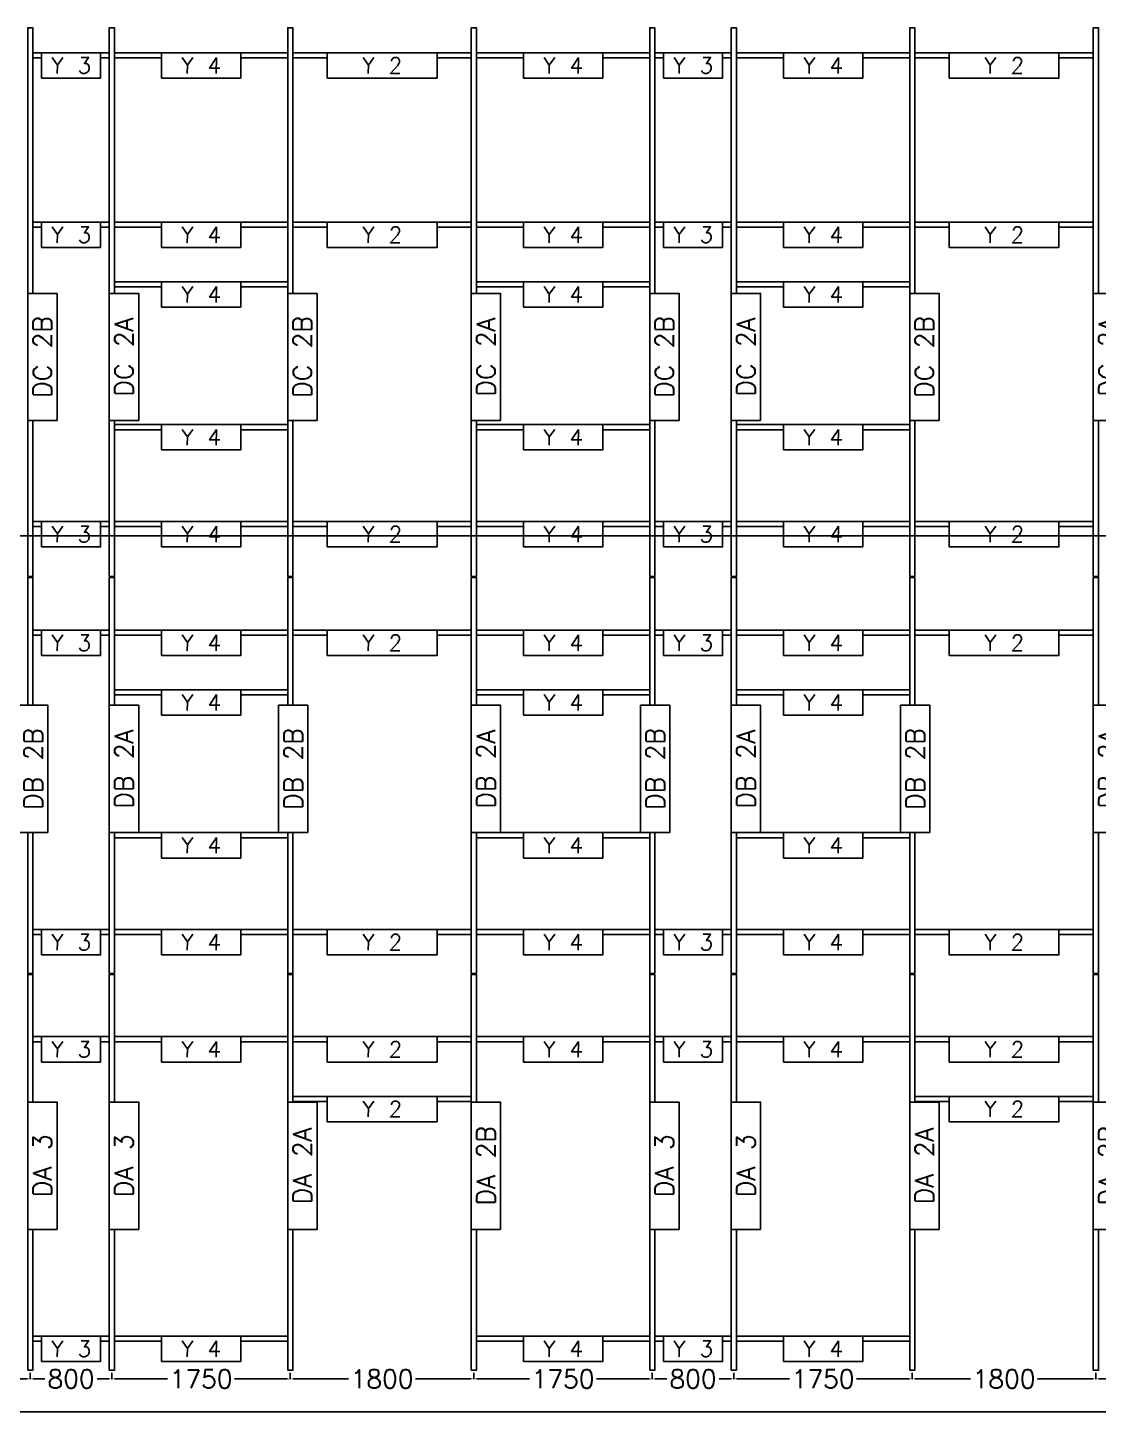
# Model space of a CAD drawing. Header units: millimetres. Extents: x -33420 to 34864, y -1491 to 37154.
# Drawn here: x 5181 to 15680, y 5945 to 19546 of the extents above; entities that cross this region are included whole.
import ezdxf

# ---------------------------------------------------------------- set-up
doc = ezdxf.new("R2010")
doc.units = ezdxf.units.MM
doc.layers.add('- ÖLÇÜ', color=7, linetype='Continuous', lineweight=9)
for name, color, linetype in [('--- KODLAMA', 7, 'Continuous'), ('--- PROF. DÜŞEY', 7, 'Continuous'), ('--- PROF. YATAY', 7, 'Continuous')]:
    doc.layers.add(name, color=color, linetype=linetype)
doc.styles.add('RomanS', font='romans.shx')
doc.styles.add('STL', font='txt.shx', dxfattribs={"oblique": 1})
doc.dimstyles.new('KOMP-ÖLÇÜ', dxfattribs={"dimtxt": 50, "dimasz": 30, "dimexe": 0.18, "dimexo": 25, "dimgap": 25, "dimtad": 0, "dimdec": 0, "dimzin": 0, "dimdsep": 46, "dimtxsty": 'RomanS', "dimcen": 0.09, "dimclrt": 256, "dimadec": 0, "dimazin": 0, "dimtfac": 1, "dimtdec": 0, "dimtofl": 0, "dimtmove": 0, "dimatfit": 3, "dimfxl": 1, "dimtolj": 1, "dimtzin": 0, "dimarcsym": 0})

# ---------------------------------------------------------------- blocks, each defined once
blk = doc.blocks.new('*D39')
at = {"layer": '- ÖLÇÜ', "color": 0, "linetype": 'Continuous', "lineweight": -2, "transparency": 16777216}
for p, q in [((3456, 6361), (3456, 6300)), ((3486, 6301), (4002, 6301)), ((5176, 6301), (4660, 6301)), ((5206, 6361), (5206, 6300))]:
    blk.add_line(p, q, dxfattribs=at)
at = {"layer": '- ÖLÇÜ', "color": 0, "linetype": 'Continuous', "transparency": 16777216}
for points in [[(3486, 6306), (3486, 6296), (3456, 6301)], [(5176, 6306), (5176, 6296), (5206, 6301)]]:
    blk.add_solid(points, dxfattribs=at)
at = {"layer": 'Defpoints', "color": 0, "linetype": 'Continuous', "transparency": 16777216}
for p in [(3456, 6386), (5206, 6386), (5206, 6301)]:
    blk.add_point(p, dxfattribs=at)
at = {"layer": '- ÖLÇÜ', "linetype": 'Continuous', "transparency": 16777216, "insert": (4331, 6301), "char_height": 180, "attachment_point": 5, "style": 'RomanS'}
blk.add_mtext('\\A1;1750', dxfattribs=at)
blk = doc.blocks.new('*D40')
at = {"layer": '- ÖLÇÜ', "color": 0, "linetype": 'Continuous', "lineweight": -2, "transparency": 16777216}
for p, q in [((5206, 6361), (5206, 6300)), ((5236, 6301), (5350, 6301)), ((5976, 6301), (5862, 6301)), ((6006, 6361), (6006, 6300))]:
    blk.add_line(p, q, dxfattribs=at)
at = {"layer": '- ÖLÇÜ', "color": 0, "linetype": 'Continuous', "transparency": 16777216}
for points in [[(5236, 6306), (5236, 6296), (5206, 6301)], [(5976, 6306), (5976, 6296), (6006, 6301)]]:
    blk.add_solid(points, dxfattribs=at)
at = {"layer": 'Defpoints', "color": 0, "linetype": 'Continuous', "transparency": 16777216}
for p in [(5206, 6386), (6006, 6386), (6006, 6301)]:
    blk.add_point(p, dxfattribs=at)
at = {"layer": '- ÖLÇÜ', "linetype": 'Continuous', "transparency": 16777216, "insert": (5606, 6301), "char_height": 180, "attachment_point": 5, "style": 'RomanS'}
blk.add_mtext('\\A1;800', dxfattribs=at)
blk = doc.blocks.new('*D41')
at = {"layer": '- ÖLÇÜ', "color": 0, "linetype": 'Continuous', "lineweight": -2, "transparency": 16777216}
for p, q in [((6006, 6361), (6006, 6300)), ((6036, 6301), (6552, 6301)), ((7726, 6301), (7210, 6301)), ((7756, 6361), (7756, 6300))]:
    blk.add_line(p, q, dxfattribs=at)
at = {"layer": '- ÖLÇÜ', "color": 0, "linetype": 'Continuous', "transparency": 16777216}
for points in [[(6036, 6306), (6036, 6296), (6006, 6301)], [(7726, 6306), (7726, 6296), (7756, 6301)]]:
    blk.add_solid(points, dxfattribs=at)
at = {"layer": 'Defpoints', "color": 0, "linetype": 'Continuous', "transparency": 16777216}
for p in [(6006, 6386), (7756, 6386), (7756, 6301)]:
    blk.add_point(p, dxfattribs=at)
at = {"layer": '- ÖLÇÜ', "linetype": 'Continuous', "transparency": 16777216, "insert": (6881, 6301), "char_height": 180, "attachment_point": 5, "style": 'RomanS'}
blk.add_mtext('\\A1;1750', dxfattribs=at)
blk = doc.blocks.new('*D42')
at = {"layer": '- ÖLÇÜ', "color": 0, "linetype": 'Continuous', "lineweight": -2, "transparency": 16777216}
for p, q in [((7756, 6361), (7756, 6300)), ((7786, 6301), (8327, 6301)), ((9526, 6301), (8985, 6301)), ((9556, 6361), (9556, 6300))]:
    blk.add_line(p, q, dxfattribs=at)
at = {"layer": '- ÖLÇÜ', "color": 0, "linetype": 'Continuous', "transparency": 16777216}
for points in [[(7786, 6306), (7786, 6296), (7756, 6301)], [(9526, 6306), (9526, 6296), (9556, 6301)]]:
    blk.add_solid(points, dxfattribs=at)
at = {"layer": 'Defpoints', "color": 0, "linetype": 'Continuous', "transparency": 16777216}
for p in [(7756, 6386), (9556, 6386), (9556, 6301)]:
    blk.add_point(p, dxfattribs=at)
at = {"layer": '- ÖLÇÜ', "linetype": 'Continuous', "transparency": 16777216, "insert": (8656, 6301), "char_height": 180, "attachment_point": 5, "style": 'RomanS'}
blk.add_mtext('\\A1;1800', dxfattribs=at)
blk = doc.blocks.new('*D43')
at = {"layer": '- ÖLÇÜ', "color": 0, "linetype": 'Continuous', "lineweight": -2, "transparency": 16777216}
for p, q in [((9556, 6361), (9556, 6300)), ((9586, 6301), (10102, 6301)), ((11276, 6301), (10760, 6301)), ((11306, 6361), (11306, 6300))]:
    blk.add_line(p, q, dxfattribs=at)
at = {"layer": '- ÖLÇÜ', "color": 0, "linetype": 'Continuous', "transparency": 16777216}
for points in [[(9586, 6306), (9586, 6296), (9556, 6301)], [(11276, 6306), (11276, 6296), (11306, 6301)]]:
    blk.add_solid(points, dxfattribs=at)
at = {"layer": 'Defpoints', "color": 0, "linetype": 'Continuous', "transparency": 16777216}
for p in [(9556, 6386), (11306, 6386), (11306, 6301)]:
    blk.add_point(p, dxfattribs=at)
at = {"layer": '- ÖLÇÜ', "linetype": 'Continuous', "transparency": 16777216, "insert": (10431, 6301), "char_height": 180, "attachment_point": 5, "style": 'RomanS'}
blk.add_mtext('\\A1;1750', dxfattribs=at)
blk = doc.blocks.new('*D44')
at = {"layer": '- ÖLÇÜ', "color": 0, "linetype": 'Continuous', "lineweight": -2, "transparency": 16777216}
for p, q in [((11306, 6361), (11306, 6300)), ((11336, 6301), (11450, 6301)), ((12076, 6301), (11962, 6301)), ((12106, 6361), (12106, 6300))]:
    blk.add_line(p, q, dxfattribs=at)
at = {"layer": '- ÖLÇÜ', "color": 0, "linetype": 'Continuous', "transparency": 16777216}
for points in [[(11336, 6306), (11336, 6296), (11306, 6301)], [(12076, 6306), (12076, 6296), (12106, 6301)]]:
    blk.add_solid(points, dxfattribs=at)
at = {"layer": 'Defpoints', "color": 0, "linetype": 'Continuous', "transparency": 16777216}
for p in [(11306, 6386), (12106, 6386), (12106, 6301)]:
    blk.add_point(p, dxfattribs=at)
at = {"layer": '- ÖLÇÜ', "linetype": 'Continuous', "transparency": 16777216, "insert": (11706, 6301), "char_height": 180, "attachment_point": 5, "style": 'RomanS'}
blk.add_mtext('\\A1;800', dxfattribs=at)
blk = doc.blocks.new('*D45')
at = {"layer": '- ÖLÇÜ', "color": 0, "linetype": 'Continuous', "lineweight": -2, "transparency": 16777216}
for p, q in [((12106, 6361), (12106, 6300)), ((12136, 6301), (12652, 6301)), ((13826, 6301), (13310, 6301)), ((13856, 6361), (13856, 6300))]:
    blk.add_line(p, q, dxfattribs=at)
at = {"layer": '- ÖLÇÜ', "color": 0, "linetype": 'Continuous', "transparency": 16777216}
for points in [[(12136, 6306), (12136, 6296), (12106, 6301)], [(13826, 6306), (13826, 6296), (13856, 6301)]]:
    blk.add_solid(points, dxfattribs=at)
at = {"layer": 'Defpoints', "color": 0, "linetype": 'Continuous', "transparency": 16777216}
for p in [(12106, 6386), (13856, 6386), (13856, 6301)]:
    blk.add_point(p, dxfattribs=at)
at = {"layer": '- ÖLÇÜ', "linetype": 'Continuous', "transparency": 16777216, "insert": (12981, 6301), "char_height": 180, "attachment_point": 5, "style": 'RomanS'}
blk.add_mtext('\\A1;1750', dxfattribs=at)
blk = doc.blocks.new('*D46')
at = {"layer": '- ÖLÇÜ', "color": 0, "linetype": 'Continuous', "lineweight": -2, "transparency": 16777216}
for p, q in [((13856, 6361), (13856, 6300)), ((13886, 6301), (14427, 6301)), ((15626, 6301), (15085, 6301)), ((15656, 6361), (15656, 6300))]:
    blk.add_line(p, q, dxfattribs=at)
at = {"layer": '- ÖLÇÜ', "color": 0, "linetype": 'Continuous', "transparency": 16777216}
for points in [[(13886, 6306), (13886, 6296), (13856, 6301)], [(15626, 6306), (15626, 6296), (15656, 6301)]]:
    blk.add_solid(points, dxfattribs=at)
at = {"layer": 'Defpoints', "color": 0, "linetype": 'Continuous', "transparency": 16777216}
for p in [(13856, 6386), (15656, 6386), (15656, 6301)]:
    blk.add_point(p, dxfattribs=at)
at = {"layer": '- ÖLÇÜ', "linetype": 'Continuous', "transparency": 16777216, "insert": (14756, 6301), "char_height": 180, "attachment_point": 5, "style": 'RomanS'}
blk.add_mtext('\\A1;1800', dxfattribs=at)
blk = doc.blocks.new('*D47')
at = {"layer": '- ÖLÇÜ', "color": 0, "linetype": 'Continuous', "lineweight": -2, "transparency": 16777216}
for p, q in [((15656, 6361), (15656, 6300)), ((15686, 6301), (16202, 6301)), ((17376, 6301), (16860, 6301)), ((17406, 6361), (17406, 6300))]:
    blk.add_line(p, q, dxfattribs=at)
at = {"layer": '- ÖLÇÜ', "color": 0, "linetype": 'Continuous', "transparency": 16777216}
for points in [[(15686, 6306), (15686, 6296), (15656, 6301)], [(17376, 6306), (17376, 6296), (17406, 6301)]]:
    blk.add_solid(points, dxfattribs=at)
at = {"layer": 'Defpoints', "color": 0, "linetype": 'Continuous', "transparency": 16777216}
for p in [(15656, 6386), (17406, 6386), (17406, 6301)]:
    blk.add_point(p, dxfattribs=at)
at = {"layer": '- ÖLÇÜ', "linetype": 'Continuous', "transparency": 16777216, "insert": (16531, 6301), "char_height": 180, "attachment_point": 5, "style": 'RomanS'}
blk.add_mtext('\\A1;1750', dxfattribs=at)
blk = doc.blocks.new('*D286')
at = {"layer": '- ÖLÇÜ', "color": 0, "linetype": 'Continuous', "lineweight": -2, "transparency": 16777216}
for p, q in [((-18189, 14181), (-18189, 14564)), ((-18159, 14564), (2384, 14564)), ((23201, 14564), (2658, 14564)), ((23231, 14181), (23231, 14564))]:
    blk.add_line(p, q, dxfattribs=at)
at = {"layer": '- ÖLÇÜ', "color": 0, "linetype": 'Continuous', "transparency": 16777216}
for points in [[(-18159, 14569), (-18159, 14559), (-18189, 14564)], [(23201, 14569), (23201, 14559), (23231, 14564)]]:
    blk.add_solid(points, dxfattribs=at)
at = {"layer": 'Defpoints', "color": 0, "linetype": 'Continuous', "transparency": 16777216}
for p in [(23231, 14564), (-18189, 14156), (23231, 14156)]:
    blk.add_point(p, dxfattribs=at)
at = {"layer": '- ÖLÇÜ', "linetype": 'Continuous', "transparency": 16777216, "insert": (2521, 14564), "char_height": 50, "attachment_point": 5, "style": 'RomanS'}
blk.add_mtext('\\A1;41420', dxfattribs=at)
blk = doc.blocks.new('*D292')
at = {"layer": '- ÖLÇÜ', "color": 0, "linetype": 'Continuous', "lineweight": -2, "transparency": 16777216}
for p, q in [((-18239, 6361), (-18239, 5978)), ((23231, 6361), (23231, 5978)), ((-18209, 5978), (2359, 5978)), ((23201, 5978), (2633, 5978))]:
    blk.add_line(p, q, dxfattribs=at)
at = {"layer": '- ÖLÇÜ', "color": 0, "linetype": 'Continuous', "transparency": 16777216}
for points in [[(-18209, 5983), (-18209, 5973), (-18239, 5978)], [(23201, 5983), (23201, 5973), (23231, 5978)]]:
    blk.add_solid(points, dxfattribs=at)
at = {"layer": 'Defpoints', "color": 0, "linetype": 'Continuous', "transparency": 16777216}
for p in [(-18239, 6386), (23231, 6386), (23231, 5978)]:
    blk.add_point(p, dxfattribs=at)
at = {"layer": '- ÖLÇÜ', "linetype": 'Continuous', "transparency": 16777216, "insert": (2496, 5978), "char_height": 50, "attachment_point": 5, "style": 'RomanS'}
blk.add_mtext('\\A1;41470', dxfattribs=at)

msp = doc.modelspace()

# ---------------------------------------------------------------- linework, layer by layer
at = {"layer": '--- PROF. DÜŞEY', "linetype": 'Continuous'}
for points in [[(5181.06, 14166.15), (5231.06, 14166.15), (5231.06, 19546.15), (5181.06, 19546.15)], [(5981.06, 14166.15), (6031.06, 14166.15), (6031.06, 19546.15), (5981.06, 19546.15)], [(7731.06, 14166.15), (7781.06, 14166.15), (7781.06, 19546.15), (7731.06, 19546.15)], [(9531.06, 14166.15), (9581.06, 14166.15), (9581.06, 19546.15), (9531.06, 19546.15)], [(11281.06, 14166.15), (11331.06, 14166.15), (11331.06, 19546.15), (11281.06, 19546.15)], [(12081.06, 14166.15), (12131.06, 14166.15), (12131.06, 19546.15), (12081.06, 19546.15)], [(13831.06, 14166.15), (13881.06, 14166.15), (13881.06, 19546.15), (13831.06, 19546.15)], [(15631.06, 14166.15), (15681.06, 14166.15), (15681.06, 19546.15), (15631.06, 19546.15)], [(5181.06, 10276.15), (5231.06, 10276.15), (5231.06, 14156.15), (5181.06, 14156.15)], [(5981.06, 10276.15), (6031.06, 10276.15), (6031.06, 14156.15), (5981.06, 14156.15)], [(7731.06, 10276.15), (7781.06, 10276.15), (7781.06, 14156.15), (7731.06, 14156.15)], [(9531.06, 10276.15), (9581.06, 10276.15), (9581.06, 14156.15), (9531.06, 14156.15)], [(11281.06, 10276.15), (11331.06, 10276.15), (11331.06, 14156.15), (11281.06, 14156.15)], [(12081.06, 10276.15), (12131.06, 10276.15), (12131.06, 14156.15), (12081.06, 14156.15)], [(13831.06, 10276.15), (13881.06, 10276.15), (13881.06, 14156.15), (13831.06, 14156.15)], [(15631.06, 10276.15), (15681.06, 10276.15), (15681.06, 14156.15), (15631.06, 14156.15)], [(5181.06, 6386.15), (5231.06, 6386.15), (5231.06, 10266.15), (5181.06, 10266.15)], [(5981.06, 6386.15), (6031.06, 6386.15), (6031.06, 10266.15), (5981.06, 10266.15)], [(7731.06, 6386.15), (7781.06, 6386.15), (7781.06, 10266.15), (7731.06, 10266.15)], [(9531.06, 6386.15), (9581.06, 6386.15), (9581.06, 10266.15), (9531.06, 10266.15)], [(11281.06, 6386.15), (11331.06, 6386.15), (11331.06, 10266.15), (11281.06, 10266.15)], [(12081.06, 6386.15), (12131.06, 6386.15), (12131.06, 10266.15), (12081.06, 10266.15)], [(13831.06, 6386.15), (13881.06, 6386.15), (13881.06, 10266.15), (13831.06, 10266.15)], [(15631.06, 6386.15), (15681.06, 6386.15), (15681.06, 10266.15), (15631.06, 10266.15)]]:
    msp.add_lwpolyline(points, close=True, dxfattribs=at)
at = {"layer": '--- PROF. YATAY', "linetype": 'Continuous'}
for points in [[(5231.06, 19251.2), (5981.06, 19251.2), (5981.06, 19301.2), (5231.06, 19301.2)], [(6031.06, 19251.2), (7731.06, 19251.2), (7731.06, 19301.2), (6031.06, 19301.2)], [(7781.06, 19251.2), (9531.06, 19251.2), (9531.06, 19301.2), (7781.06, 19301.2)], [(9581.06, 19251.2), (11281.06, 19251.2), (11281.06, 19301.2), (9581.06, 19301.2)], [(11331.06, 19251.2), (12081.06, 19251.2), (12081.06, 19301.2), (11331.06, 19301.2)], [(12131.06, 19251.2), (13831.06, 19251.2), (13831.06, 19301.2), (12131.06, 19301.2)], [(13881.06, 19251.2), (15631.06, 19251.2), (15631.06, 19301.2), (13881.06, 19301.2)], [(5231.06, 17591.2), (5981.06, 17591.2), (5981.06, 17641.2), (5231.06, 17641.2)], [(6031.06, 17591.2), (7731.06, 17591.2), (7731.06, 17641.2), (6031.06, 17641.2)], [(7781.06, 17591.2), (9531.06, 17591.2), (9531.06, 17641.2), (7781.06, 17641.2)], [(9581.06, 17591.2), (11281.06, 17591.2), (11281.06, 17641.2), (9581.06, 17641.2)], [(11331.06, 17591.2), (12081.06, 17591.2), (12081.06, 17641.2), (11331.06, 17641.2)], [(12131.06, 17591.2), (13831.06, 17591.2), (13831.06, 17641.2), (12131.06, 17641.2)], [(13881.06, 17591.2), (15631.06, 17591.2), (15631.06, 17641.2), (13881.06, 17641.2)], [(6031.06, 17006.2), (7731.06, 17006.2), (7731.06, 17056.2), (6031.06, 17056.2)], [(9581.06, 17006.2), (11281.06, 17006.2), (11281.06, 17056.2), (9581.06, 17056.2)], [(12131.06, 17006.2), (13831.06, 17006.2), (13831.06, 17056.2), (12131.06, 17056.2)], [(6031.06, 15606.2), (7731.06, 15606.2), (7731.06, 15656.2), (6031.06, 15656.2)], [(9581.06, 15606.2), (11281.06, 15606.2), (11281.06, 15656.2), (9581.06, 15656.2)], [(12131.06, 15606.2), (13831.06, 15606.2), (13831.06, 15656.2), (12131.06, 15656.2)], [(5231.06, 14656.25), (5981.06, 14656.25), (5981.06, 14706.25), (5231.06, 14706.25)], [(6031.06, 14656.25), (7731.06, 14656.25), (7731.06, 14706.25), (6031.06, 14706.25)], [(7781.06, 14656.25), (9531.06, 14656.25), (9531.06, 14706.25), (7781.06, 14706.25)], [(9581.06, 14656.25), (11281.06, 14656.25), (11281.06, 14706.25), (9581.06, 14706.25)], [(11331.06, 14656.25), (12081.06, 14656.25), (12081.06, 14706.25), (11331.06, 14706.25)], [(12131.06, 14656.25), (13831.06, 14656.25), (13831.06, 14706.25), (12131.06, 14706.25)], [(13881.06, 14656.25), (15631.06, 14656.25), (15631.06, 14706.25), (13881.06, 14706.25)], [(5231.06, 13591.2), (5981.06, 13591.2), (5981.06, 13641.2), (5231.06, 13641.2)], [(6031.06, 13591.2), (7731.06, 13591.2), (7731.06, 13641.2), (6031.06, 13641.2)], [(7781.06, 13591.2), (9531.06, 13591.2), (9531.06, 13641.2), (7781.06, 13641.2)], [(9581.06, 13591.2), (11281.06, 13591.2), (11281.06, 13641.2), (9581.06, 13641.2)], [(11331.06, 13591.2), (12081.06, 13591.2), (12081.06, 13641.2), (11331.06, 13641.2)], [(12131.06, 13591.2), (13831.06, 13591.2), (13831.06, 13641.2), (12131.06, 13641.2)], [(13881.06, 13591.2), (15631.06, 13591.2), (15631.06, 13641.2), (13881.06, 13641.2)], [(6031.06, 13006.2), (7731.06, 13006.2), (7731.06, 13056.2), (6031.06, 13056.2)], [(9581.06, 13006.2), (11281.06, 13006.2), (11281.06, 13056.2), (9581.06, 13056.2)], [(12131.06, 13006.2), (13831.06, 13006.2), (13831.06, 13056.2), (12131.06, 13056.2)], [(6031.06, 11606.2), (7731.06, 11606.2), (7731.06, 11656.2), (6031.06, 11656.2)], [(9581.06, 11606.2), (11281.06, 11606.2), (11281.06, 11656.2), (9581.06, 11656.2)], [(12131.06, 11606.2), (13831.06, 11606.2), (13831.06, 11656.2), (12131.06, 11656.2)], [(5231.06, 10656.25), (5981.06, 10656.25), (5981.06, 10706.25), (5231.06, 10706.25)], [(6031.06, 10656.25), (7731.06, 10656.25), (7731.06, 10706.25), (6031.06, 10706.25)], [(7781.06, 10656.25), (9531.06, 10656.25), (9531.06, 10706.25), (7781.06, 10706.25)], [(9581.06, 10656.25), (11281.06, 10656.25), (11281.06, 10706.25), (9581.06, 10706.25)], [(11331.06, 10656.25), (12081.06, 10656.25), (12081.06, 10706.25), (11331.06, 10706.25)], [(12131.06, 10656.25), (13831.06, 10656.25), (13831.06, 10706.25), (12131.06, 10706.25)], [(13881.06, 10656.25), (15631.06, 10656.25), (15631.06, 10706.25), (13881.06, 10706.25)], [(5231.06, 9606.2), (5981.06, 9606.2), (5981.06, 9656.2), (5231.06, 9656.2)], [(6031.06, 9606.2), (7731.06, 9606.2), (7731.06, 9656.2), (6031.06, 9656.2)], [(7781.06, 9606.2), (9531.06, 9606.2), (9531.06, 9656.2), (7781.06, 9656.2)], [(9581.06, 9606.2), (11281.06, 9606.2), (11281.06, 9656.2), (9581.06, 9656.2)], [(11331.06, 9606.2), (12081.06, 9606.2), (12081.06, 9656.2), (11331.06, 9656.2)], [(12131.06, 9606.2), (13831.06, 9606.2), (13831.06, 9656.2), (12131.06, 9656.2)], [(13881.06, 9606.2), (15631.06, 9606.2), (15631.06, 9656.2), (13881.06, 9656.2)], [(7781.06, 9021.2), (9531.06, 9021.2), (9531.06, 9071.2), (7781.06, 9071.2)], [(13881.06, 9021.2), (15631.06, 9021.2), (15631.06, 9071.2), (13881.06, 9071.2)], [(5231.06, 6671.2), (5981.06, 6671.2), (5981.06, 6721.2), (5231.06, 6721.2)], [(6031.06, 6671.2), (7731.06, 6671.2), (7731.06, 6721.2), (6031.06, 6721.2)], [(9581.06, 6671.2), (11281.06, 6671.2), (11281.06, 6721.2), (9581.06, 6721.2)], [(11331.06, 6671.2), (12081.06, 6671.2), (12081.06, 6721.2), (11331.06, 6721.2)], [(12131.06, 6671.2), (13831.06, 6671.2), (13831.06, 6721.2), (12131.06, 6721.2)]]:
    msp.add_lwpolyline(points, close=True, dxfattribs=at)

# ---------------------------------------------------------------- dimensions: what is measured, and where the dimension line sits
at = {"layer": '- ÖLÇÜ', "linetype": 'Continuous'}
for base, p1, p2, picture, middle in [((5206.06, 6300.64), (3456.06, 6386.15), (5206.06, 6386.15), '*D39', (4331.06, 6300.64)), ((6006.06, 6300.64), (5206.06, 6386.15), (6006.06, 6386.15), '*D40', (5606.06, 6300.64)), ((7756.06, 6300.64), (6006.06, 6386.15), (7756.06, 6386.15), '*D41', (6881.06, 6300.64)), ((9556.06, 6300.64), (7756.06, 6386.15), (9556.06, 6386.15), '*D42', (8656.06, 6300.64)), ((11306.06, 6300.64), (9556.06, 6386.15), (11306.06, 6386.15), '*D43', (10431.06, 6300.64)), ((12106.06, 6300.64), (11306.06, 6386.15), (12106.06, 6386.15), '*D44', (11706.06, 6300.64)), ((13856.06, 6300.64), (12106.06, 6386.15), (13856.06, 6386.15), '*D45', (12981.06, 6300.64)), ((15656.06, 6300.64), (13856.06, 6386.15), (15656.06, 6386.15), '*D46', (14756.06, 6300.64)), ((17406.06, 6300.64), (15656.06, 6386.15), (17406.06, 6386.15), '*D47', (16531.06, 6300.64))]:
    dim = msp.add_linear_dim(base=base, p1=p1, p2=p2, angle=180, dimstyle='KOMP-ÖLÇÜ', override={"dimtxt": 180, "dimtmove": 1}, dxfattribs=at)
    dim.commit()
    dim.dimension.update_dxf_attribs({"geometry": picture, "text_midpoint": middle})
dim = msp.add_aligned_dim(p1=(-18238.94, 6386.15), p2=(23231.06, 6386.15), distance=-408.31, dimstyle='KOMP-ÖLÇÜ', dxfattribs=at)
dim.commit()
dim.dimension.update_dxf_attribs({"geometry": '*D292', "text_midpoint": (2496.06, 5977.84)})

# ---------------------------------------------------------------- next in the draw order: texts
at = {"layer": '--- KODLAMA', "linetype": 'Continuous', "char_height": 155.482, "attachment_point": 5, "style": 'STL', "bg_fill": 3, "box_fill_scale": 1.3, "bg_fill_color": 256, "bg_fill_transparency": 0}
for s, insert, width in [('Y 3', (5605.9, 19176.81), 485.4428), ('Y 4', (6880.9, 19176.81), 685.4428), ('Y 2', (8656.06, 19176.81), 989.9051), ('Y 4', (10430.9, 19176.81), 685.4428), ('Y 3', (11705.9, 19176.81), 485.4428), ('Y 4', (12980.9, 19176.81), 685.4428), ('Y 2', (14756.06, 19176.81), 989.9051), ('Y 3', (5605.9, 17516.81), 485.4428), ('Y 4', (6880.9, 17516.81), 685.4428), ('Y 2', (8656.06, 17516.81), 989.9051), ('Y 4', (10430.9, 17516.81), 685.4428), ('Y 3', (11705.9, 17516.81), 485.4428), ('Y 4', (12980.9, 17516.81), 685.4428), ('Y 2', (14756.06, 17516.81), 989.9051), ('Y 4', (6880.9, 16931.81), 685.4428), ('Y 4', (10430.9, 16931.81), 685.4428), ('Y 4', (12980.9, 16931.81), 685.4428), ('Y 4', (6880.9, 15531.81), 685.4428), ('Y 4', (10430.9, 15531.81), 685.4428), ('Y 4', (12980.9, 15531.81), 685.4428), ('Y 3', (5605.9, 14581.86), 485.4428), ('Y 4', (6880.9, 14581.86), 685.4428), ('Y 2', (8656.06, 14581.86), 989.9051), ('Y 4', (10430.9, 14581.86), 685.4428), ('Y 3', (11705.9, 14581.86), 485.4428), ('Y 4', (12980.9, 14581.86), 685.4428), ('Y 2', (14756.06, 14581.86), 989.9051), ('Y 3', (5605.9, 13516.81), 485.4428), ('Y 4', (6880.9, 13516.81), 685.4428), ('Y 2', (8656.06, 13516.81), 989.9051), ('Y 4', (10430.9, 13516.81), 685.4428), ('Y 3', (11705.9, 13516.81), 485.4428), ('Y 4', (12980.9, 13516.81), 685.4428), ('Y 2', (14756.06, 13516.81), 989.9051), ('Y 4', (6880.9, 12931.81), 685.4428), ('Y 4', (10430.9, 12931.81), 685.4428), ('Y 4', (12980.9, 12931.81), 685.4428), ('Y 4', (6880.9, 11531.81), 685.4428), ('Y 4', (10430.9, 11531.81), 685.4428), ('Y 4', (12980.9, 11531.81), 685.4428), ('Y 3', (5605.9, 10581.86), 485.4428), ('Y 4', (6880.9, 10581.86), 685.4428), ('Y 2', (8656.06, 10581.86), 989.9051), ('Y 4', (10430.9, 10581.86), 685.4428), ('Y 3', (11705.9, 10581.86), 485.4428), ('Y 4', (12980.9, 10581.86), 685.4428), ('Y 2', (14756.06, 10581.86), 989.9051), ('Y 3', (5605.9, 9531.81), 485.4428), ('Y 4', (6880.9, 9531.81), 685.4428), ('Y 2', (8656.06, 9531.81), 989.9051), ('Y 4', (10430.9, 9531.81), 685.4428), ('Y 3', (11705.9, 9531.81), 485.4428), ('Y 4', (12980.9, 9531.81), 685.4428), ('Y 2', (14756.06, 9531.81), 989.9051), ('Y 2', (8656.06, 8946.81), 989.9051), ('Y 2', (14756.06, 8946.81), 989.9051), ('Y 3', (5605.9, 6596.81), 485.4428), ('Y 4', (6880.9, 6596.81), 685.4428), ('Y 4', (10430.9, 6596.81), 685.4428), ('Y 3', (11705.9, 6596.81), 485.4428), ('Y 4', (12980.9, 6596.81), 685.4428)]:
    msp.add_mtext(s, dxfattribs=dict(at, insert=insert, width=width))
at = {"layer": '--- KODLAMA', "linetype": 'Continuous', "char_height": 180, "width": 1146, "attachment_point": 5, "rotation": 90, "style": 'STL', "bg_fill": 3, "box_fill_scale": 1.3, "bg_fill_color": 256, "bg_fill_transparency": 0}
for s, insert in [('DC 2B', (5325.06, 16318.58)), ('DC 2A', (6125.06, 16318.58)), ('DC 2B', (7875.06, 16318.58)), ('DC 2A', (9675.06, 16318.58)), ('DC 2B', (11425.06, 16318.58)), ('DC 2A', (12225.06, 16318.58)), ('DC 2B', (13975.06, 16318.58)), ('DC 2A', (15775.06, 16318.58)), ('DB 2B', (5235.06, 12280.2)), ('DB 2A', (6125.06, 12280.2)), ('DB 2B', (7785.06, 12280.2)), ('DB 2A', (9675.06, 12280.2)), ('DB 2B', (11335.06, 12280.2)), ('DB 2A', (12225.06, 12280.2)), ('DB 2B', (13885.06, 12280.2)), ('DB 2A', (15775.06, 12280.2)), ('DA 3', (5325.06, 8390.2)), ('DA 3', (6125.06, 8390.2)), ('DA 2A', (7875.06, 8390.2)), ('DA 2B', (9675.06, 8390.2)), ('DA 3', (11425.06, 8390.2)), ('DA 3', (12225.06, 8390.2)), ('DA 2A', (13975.06, 8390.2)), ('DA 2B', (15775.06, 8390.2))]:
    msp.add_mtext(s, dxfattribs=dict(at, insert=insert))

# ---------------------------------------------------------------- next in the draw order: linework, layer by layer
at = {"layer": '--- KODLAMA', "linetype": 'Continuous'}
for points in [[(5317.05, 19052.42), (5895.06, 19052.42), (5895.06, 19301.2), (5317.05, 19301.2)], [(6492.05, 19052.42), (7270.06, 19052.42), (7270.06, 19301.2), (6492.05, 19301.2)], [(8117.05, 19052.42), (9195.06, 19052.42), (9195.06, 19301.2), (8117.05, 19301.2)], [(10042.05, 19052.42), (10820.06, 19052.42), (10820.06, 19301.2), (10042.05, 19301.2)], [(11417.05, 19052.42), (11995.06, 19052.42), (11995.06, 19301.2), (11417.05, 19301.2)], [(12592.05, 19052.42), (13370.06, 19052.42), (13370.06, 19301.2), (12592.05, 19301.2)], [(14217.05, 19052.42), (15295.06, 19052.42), (15295.06, 19301.2), (14217.05, 19301.2)], [(5317.05, 17392.42), (5895.06, 17392.42), (5895.06, 17641.2), (5317.05, 17641.2)], [(6492.05, 17392.42), (7270.06, 17392.42), (7270.06, 17641.2), (6492.05, 17641.2)], [(8117.05, 17392.42), (9195.06, 17392.42), (9195.06, 17641.2), (8117.05, 17641.2)], [(10042.05, 17392.42), (10820.06, 17392.42), (10820.06, 17641.2), (10042.05, 17641.2)], [(11417.05, 17392.42), (11995.06, 17392.42), (11995.06, 17641.2), (11417.05, 17641.2)], [(12592.05, 17392.42), (13370.06, 17392.42), (13370.06, 17641.2), (12592.05, 17641.2)], [(14217.05, 17392.42), (15295.06, 17392.42), (15295.06, 17641.2), (14217.05, 17641.2)], [(6492.05, 16807.42), (7270.06, 16807.42), (7270.06, 17056.2), (6492.05, 17056.2)], [(10042.05, 16807.42), (10820.06, 16807.42), (10820.06, 17056.2), (10042.05, 17056.2)], [(12592.05, 16807.42), (13370.06, 16807.42), (13370.06, 17056.2), (12592.05, 17056.2)], [(5469.06, 15694.58), (5469.06, 16942.58), (5181.06, 16942.58), (5181.06, 15694.58)], [(6269.06, 15694.58), (6269.06, 16942.58), (5981.06, 16942.58), (5981.06, 15694.58)], [(8019.06, 15694.58), (8019.06, 16942.58), (7731.06, 16942.58), (7731.06, 15694.58)], [(9819.06, 15694.58), (9819.06, 16942.58), (9531.06, 16942.58), (9531.06, 15694.58)], [(11569.06, 15694.58), (11569.06, 16942.58), (11281.06, 16942.58), (11281.06, 15694.58)], [(12369.06, 15694.58), (12369.06, 16942.58), (12081.06, 16942.58), (12081.06, 15694.58)], [(14119.06, 15694.58), (14119.06, 16942.58), (13831.06, 16942.58), (13831.06, 15694.58)], [(15919.06, 15694.58), (15919.06, 16942.58), (15631.06, 16942.58), (15631.06, 15694.58)], [(6492.05, 15407.42), (7270.06, 15407.42), (7270.06, 15656.2), (6492.05, 15656.2)], [(10042.05, 15407.42), (10820.06, 15407.42), (10820.06, 15656.2), (10042.05, 15656.2)], [(12592.05, 15407.42), (13370.06, 15407.42), (13370.06, 15656.2), (12592.05, 15656.2)], [(5317.05, 14457.48), (5895.06, 14457.48), (5895.06, 14706.25), (5317.05, 14706.25)], [(6492.05, 14457.48), (7270.06, 14457.48), (7270.06, 14706.25), (6492.05, 14706.25)], [(8117.05, 14457.48), (9195.06, 14457.48), (9195.06, 14706.25), (8117.05, 14706.25)], [(10042.05, 14457.48), (10820.06, 14457.48), (10820.06, 14706.25), (10042.05, 14706.25)], [(11417.05, 14457.48), (11995.06, 14457.48), (11995.06, 14706.25), (11417.05, 14706.25)], [(12592.05, 14457.48), (13370.06, 14457.48), (13370.06, 14706.25), (12592.05, 14706.25)], [(14217.05, 14457.48), (15295.06, 14457.48), (15295.06, 14706.25), (14217.05, 14706.25)], [(5317.05, 13392.42), (5895.06, 13392.42), (5895.06, 13641.2), (5317.05, 13641.2)], [(6492.05, 13392.42), (7270.06, 13392.42), (7270.06, 13641.2), (6492.05, 13641.2)], [(8117.05, 13392.42), (9195.06, 13392.42), (9195.06, 13641.2), (8117.05, 13641.2)], [(10042.05, 13392.42), (10820.06, 13392.42), (10820.06, 13641.2), (10042.05, 13641.2)], [(11417.05, 13392.42), (11995.06, 13392.42), (11995.06, 13641.2), (11417.05, 13641.2)], [(12592.05, 13392.42), (13370.06, 13392.42), (13370.06, 13641.2), (12592.05, 13641.2)], [(14217.05, 13392.42), (15295.06, 13392.42), (15295.06, 13641.2), (14217.05, 13641.2)], [(6492.05, 12807.42), (7270.06, 12807.42), (7270.06, 13056.2), (6492.05, 13056.2)], [(10042.05, 12807.42), (10820.06, 12807.42), (10820.06, 13056.2), (10042.05, 13056.2)], [(12592.05, 12807.42), (13370.06, 12807.42), (13370.06, 13056.2), (12592.05, 13056.2)], [(5379.06, 11656.2), (5379.06, 12904.2), (5091.06, 12904.2), (5091.06, 11656.2)], [(6269.06, 11656.2), (6269.06, 12904.2), (5981.06, 12904.2), (5981.06, 11656.2)], [(7929.06, 11656.2), (7929.06, 12904.2), (7641.06, 12904.2), (7641.06, 11656.2)], [(9819.06, 11656.2), (9819.06, 12904.2), (9531.06, 12904.2), (9531.06, 11656.2)], [(11479.06, 11656.2), (11479.06, 12904.2), (11191.06, 12904.2), (11191.06, 11656.2)], [(12369.06, 11656.2), (12369.06, 12904.2), (12081.06, 12904.2), (12081.06, 11656.2)], [(14029.06, 11656.2), (14029.06, 12904.2), (13741.06, 12904.2), (13741.06, 11656.2)], [(15919.06, 11656.2), (15919.06, 12904.2), (15631.06, 12904.2), (15631.06, 11656.2)], [(6492.05, 11407.42), (7270.06, 11407.42), (7270.06, 11656.2), (6492.05, 11656.2)], [(10042.05, 11407.42), (10820.06, 11407.42), (10820.06, 11656.2), (10042.05, 11656.2)], [(12592.05, 11407.42), (13370.06, 11407.42), (13370.06, 11656.2), (12592.05, 11656.2)], [(5317.05, 10457.48), (5895.06, 10457.48), (5895.06, 10706.25), (5317.05, 10706.25)], [(6492.05, 10457.48), (7270.06, 10457.48), (7270.06, 10706.25), (6492.05, 10706.25)], [(8117.05, 10457.48), (9195.06, 10457.48), (9195.06, 10706.25), (8117.05, 10706.25)], [(10042.05, 10457.48), (10820.06, 10457.48), (10820.06, 10706.25), (10042.05, 10706.25)], [(11417.05, 10457.48), (11995.06, 10457.48), (11995.06, 10706.25), (11417.05, 10706.25)], [(12592.05, 10457.48), (13370.06, 10457.48), (13370.06, 10706.25), (12592.05, 10706.25)], [(14217.05, 10457.48), (15295.06, 10457.48), (15295.06, 10706.25), (14217.05, 10706.25)], [(5317.05, 9407.42), (5895.06, 9407.42), (5895.06, 9656.2), (5317.05, 9656.2)], [(6492.05, 9407.42), (7270.06, 9407.42), (7270.06, 9656.2), (6492.05, 9656.2)], [(8117.05, 9407.42), (9195.06, 9407.42), (9195.06, 9656.2), (8117.05, 9656.2)], [(10042.05, 9407.42), (10820.06, 9407.42), (10820.06, 9656.2), (10042.05, 9656.2)], [(11417.05, 9407.42), (11995.06, 9407.42), (11995.06, 9656.2), (11417.05, 9656.2)], [(12592.05, 9407.42), (13370.06, 9407.42), (13370.06, 9656.2), (12592.05, 9656.2)], [(14217.05, 9407.42), (15295.06, 9407.42), (15295.06, 9656.2), (14217.05, 9656.2)], [(5469.06, 7766.2), (5469.06, 9014.2), (5181.06, 9014.2), (5181.06, 7766.2)], [(6269.06, 7766.2), (6269.06, 9014.2), (5981.06, 9014.2), (5981.06, 7766.2)], [(8019.06, 7766.2), (8019.06, 9014.2), (7731.06, 9014.2), (7731.06, 7766.2)], [(8117.05, 8822.43), (9195.06, 8822.43), (9195.06, 9071.2), (8117.05, 9071.2)], [(9819.06, 7766.2), (9819.06, 9014.2), (9531.06, 9014.2), (9531.06, 7766.2)], [(11569.06, 7766.2), (11569.06, 9014.2), (11281.06, 9014.2), (11281.06, 7766.2)], [(12369.06, 7766.2), (12369.06, 9014.2), (12081.06, 9014.2), (12081.06, 7766.2)], [(14119.06, 7766.2), (14119.06, 9014.2), (13831.06, 9014.2), (13831.06, 7766.2)], [(14217.05, 8822.43), (15295.06, 8822.43), (15295.06, 9071.2), (14217.05, 9071.2)], [(15919.06, 7766.2), (15919.06, 9014.2), (15631.06, 9014.2), (15631.06, 7766.2)], [(5317.05, 6472.43), (5895.06, 6472.43), (5895.06, 6721.2), (5317.05, 6721.2)], [(6492.05, 6472.43), (7270.06, 6472.43), (7270.06, 6721.2), (6492.05, 6721.2)], [(10042.05, 6472.43), (10820.06, 6472.43), (10820.06, 6721.2), (10042.05, 6721.2)], [(11417.05, 6472.43), (11995.06, 6472.43), (11995.06, 6721.2), (11417.05, 6721.2)], [(12592.05, 6472.43), (13370.06, 6472.43), (13370.06, 6721.2), (12592.05, 6721.2)]]:
    msp.add_lwpolyline(points, close=True, dxfattribs=at)

# ---------------------------------------------------------------- next in the draw order: dimensions: what is measured, and where the dimension line sits
at = {"layer": '- ÖLÇÜ', "linetype": 'Continuous'}
dim = msp.add_aligned_dim(p1=(-18188.94, 14156.15), p2=(23231.06, 14156.15), distance=408.05, dimstyle='KOMP-ÖLÇÜ', dxfattribs=at)
dim.commit()
dim.dimension.update_dxf_attribs({"geometry": '*D286', "text_midpoint": (2521.06, 14564.2)})

doc.saveas('drawing.dxf')
